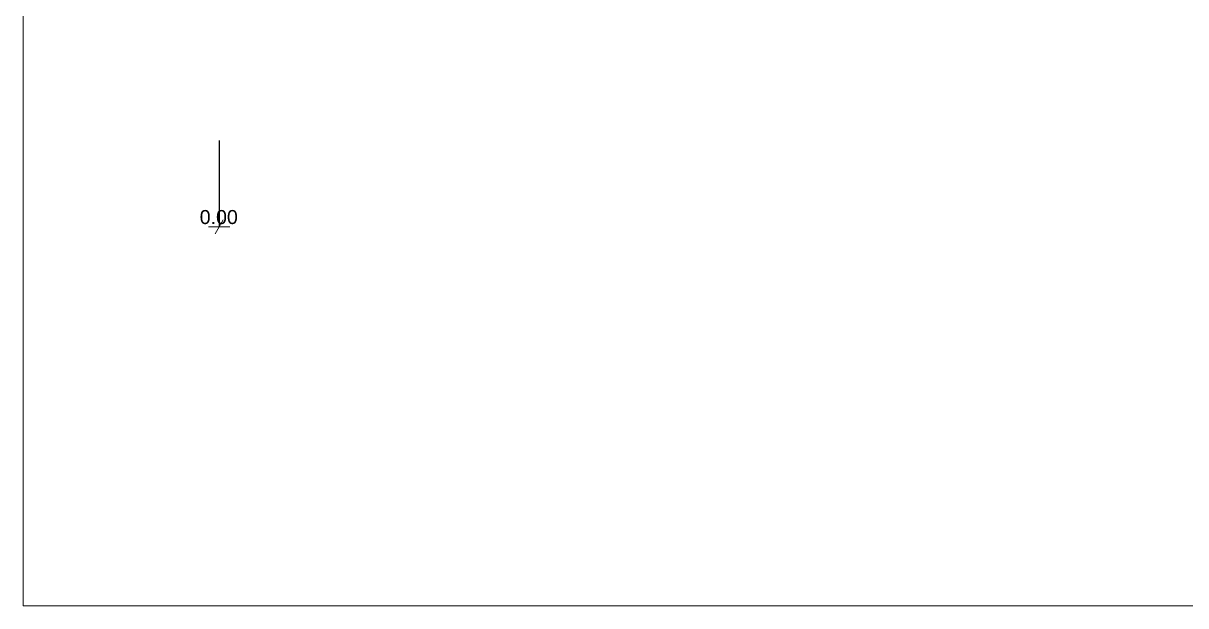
# Model space of a CAD drawing. Header units: feet. Extents: x 2795058 to 2880821, y -67651 to -26651.
# Drawn here: x 2795058 to 2815780, y -67651 to -57268 of the extents above; entities that cross this region are included whole.
import ezdxf

# ---------------------------------------------------------------- set-up
doc = ezdxf.new("R2010")
doc.units = ezdxf.units.FT
doc.header["$MEASUREMENT"] = 0
doc.layers.add('Dimensioning - General', color=7, linetype='Continuous')
doc.layers.add('Shell - Roof_Pen_No__21', color=7, linetype='Continuous', lineweight=0)
doc.styles.add('GENERATED_STYLE_1', font='arial.ttf')
doc.dimstyles.new('GENERATED_STYLE__1', dxfattribs={"dimtxt": 250, "dimasz": 190, "dimexe": 0.18, "dimexo": 3, "dimgap": 0.09, "dimtad": 1, "dimtih": 1, "dimtoh": 1, "dimlfac": 0.001, "dimzin": 0, "dimdsep": 46, "dimtxsty": 'GENERATED_STYLE_1', "dimblk": 'ARROWHEAD_2', "dimblk1": 'ARROWHEAD_2', "dimblk2": 'ARROWHEAD_2', "dimcen": 0.09, "dimclrd": 7, "dimclre": 7, "dimclrt": 7, "dimadec": 0, "dimazin": 0, "dimtfac": 1, "dimtdec": 4, "dimtmove": 0, "dimatfit": 3, "dimfxl": 1, "dimtolj": 1, "dimtzin": 0, "dimarcsym": 0})

# ---------------------------------------------------------------- blocks, each defined once
blk = doc.blocks.new('ARROWHEAD_2')
at = {"color": 0, "linetype": 'Continuous', "lineweight": 0}
for p, q in [((0, 0), (-1, 0)), ((-0.3781315, -0.655), (0.3781315, 0.655))]:
    blk.add_line(p, q, dxfattribs=at)

msp = doc.modelspace()

# ---------------------------------------------------------------- linework, layer by layer
at = {"layer": 'Shell - Roof_Pen_No__21', "color": 7, "linetype": 'Continuous', "lineweight": 0}
for p, q in [((2795057.578675352, -67651.2848665074), (2795057.578675352, -26651.28486650741)), ((2795057.578675352, -67651.28486650743), (2855057.578675352, -67651.28486650743))]:
    msp.add_line(p, q, dxfattribs=at)

# ---------------------------------------------------------------- dimensions: what is measured, and where the dimension line sits
at = {"layer": 'Dimensioning - General', "color": 7, "linetype": 'Continuous', "lineweight": 0}
msp.add_linear_dim(base=(2798550.568598846, -60899.1352812316), p1=(2798550.568598846, -60258.00847554616), p2=(2798550.568598846, -59358.00847554616), location=(2798542.702358869, -60724.1352812316), dimstyle='GENERATED_STYLE__1', dxfattribs=at).render()

doc.saveas('drawing.dxf')
